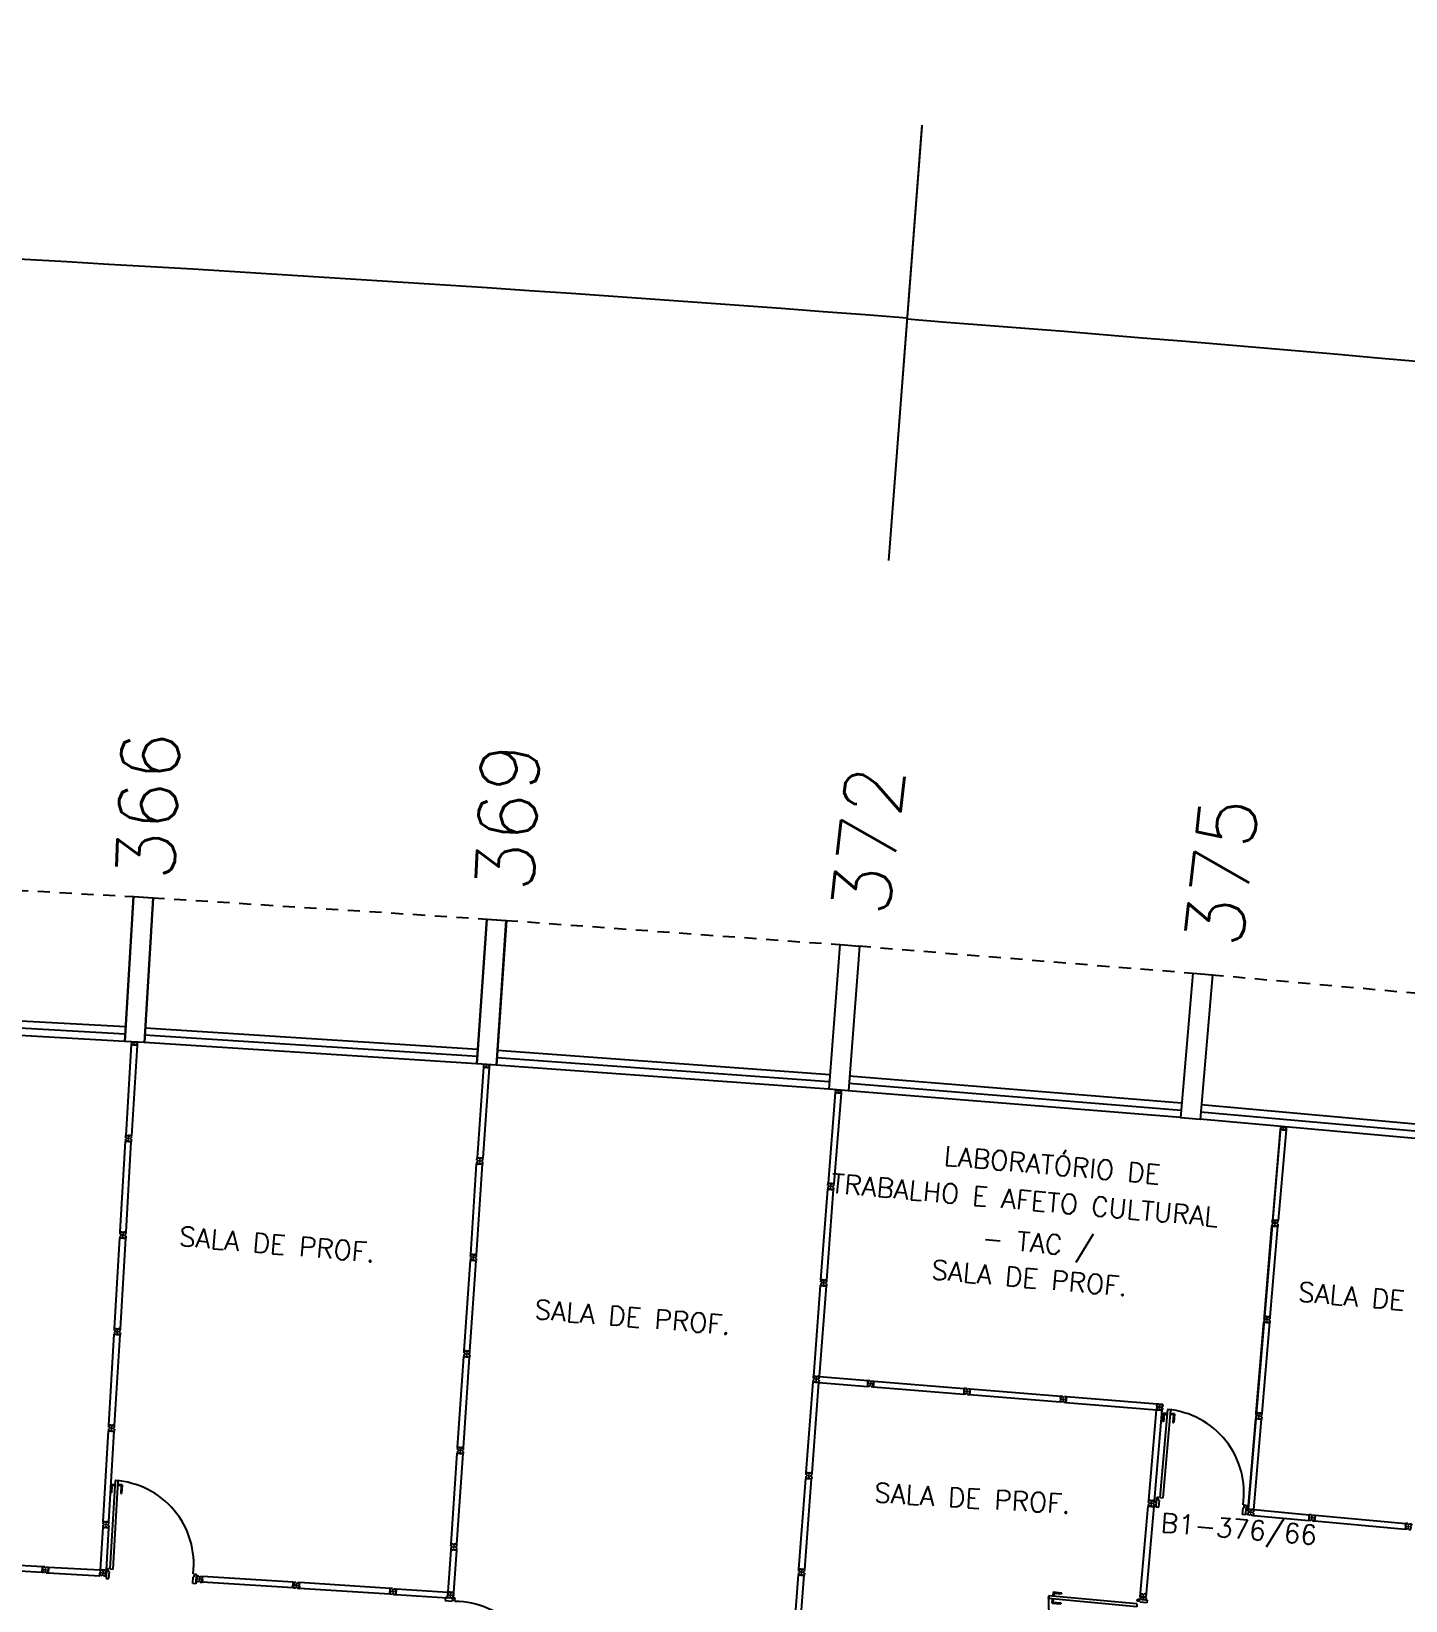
# Model space of a CAD drawing. Header units: millimetres. Extents: x 2757 to 3055, y 1102 to 1216.
# Drawn here: x 2935.51 to 2949.72, y 1198.82 to 1215.04 of the extents above; entities that cross this region are included whole.
import ezdxf

# ---------------------------------------------------------------- set-up
doc = ezdxf.new("R2010")
doc.units = ezdxf.units.MM
doc.linetypes.add('HIDDEN2', pattern=[0.1875, 0.125, -0.0625])
for name, color, linetype in [('DIV', 2, 'Continuous'), ('ESQ', 1, 'Continuous'), ('ESTR', 3, 'Continuous'), ('NOPILAR1', 2, 'Continuous'), ('PROJ', 1, 'HIDDEN2'), ('TEXTO', 2, 'Continuous'), ('TEXTO-ENDEREÇO', 2, 'Continuous'), ('USO1', 2, 'Continuous')]:
    doc.layers.add(name, color=color, linetype=linetype)
doc.styles.add('1', font='romans.shx')
doc.styles.add('NOPILAR', font='simplex.shx', dxfattribs={"height": 0.6})
doc.styles.add('UNB-100', font='simplex.shx', dxfattribs={"height": 0.2})
doc.styles.add('UNB-100-1', font='simplex.shx', dxfattribs={"height": 0.2})
doc.dimstyles.new('1-600', dxfattribs={"dimtxt": 1.1, "dimasz": 2.5, "dimexe": 2, "dimexo": 4, "dimgap": 0.2, "dimtad": 1, "dimdec": 0, "dimzin": 4, "dimdsep": 46, "dimlunit": 6, "dimtxsty": '1', "dimblk1": 'NONE', "dimblk2": 'NONE', "dimsah": 1, "dimcen": 0, "dimclrd": 2, "dimclre": 2, "dimclrt": 2, "dimadec": 0, "dimazin": 0, "dimtfac": 1, "dimtdec": 0, "dimtmove": 2, "dimatfit": 3, "dimldrblk": 'NONE', "dimfxl": 1, "dimtolj": 1, "dimtzin": 0, "dimarcsym": 0})

# ---------------------------------------------------------------- blocks, each defined once
blk = doc.blocks.new('PILAR-SLC')
blk.add_lwpolyline([(0.2, 0), (0.2, -1.5), (0, -1.5), (0, 0)], close=True)
blk = doc.blocks.new('DIVMT-SLC')
for p, q in [((-0.03, 0.03), (-0.03, 0.006)), ((-0.008, 0.03), (-0.03, 0.03)), ((-0.0185, 0.006), (-0.03, 0.006)), ((-0.0185, -0.006), (-0.0185, 0.006)), ((-0.008, 0.03), (-0.008, 0.02)), ((-0.008, 0.02), (0.008, 0.02)), ((-0.0051, 0), (0.0051, 0)), ((0.0051, 0), (-0.0051, 0)), ((-0.0051, 0), (0.0051, 0)), ((0, -0.0051), (0, 0.0051)), ((0, 0.0051), (0, -0.0051)), ((0.008, 0.03), (0.008, 0.02)), ((0.008, 0.03), (0.03, 0.03)), ((0.0205, 0.006), (0.03, 0.006)), ((0.0205, -0.006), (0.0205, 0.006)), ((0.0205, 0.006), (0.0205, -0.006)), ((0.0205, 0.006), (0.03, 0.006)), ((0.97, 0.03), (0.03, 0.03)), ((0.03, 0.006), (0.03, 0.03)), ((0.03, -0.03), (0.03, 0.03)), ((0.03, -0.005), (0.03, 0.005)), ((0.97, -0.03), (0.97, 0.03)), ((0.97, 0.03), (0.97, 0.009)), ((0.97, 0.009), (0.97, 0.027)), ((0.9795, 0.006), (0.97, 0.006)), ((0.97, -0.005), (0.97, 0.005)), ((0.9795, 0.006), (0.9795, -0.006)), ((1.0051, 0), (0.9949, 0)), ((1, 0.0051), (1, -0.0051)), ((-0.0185, -0.006), (-0.03, -0.006)), ((-0.03, -0.03), (-0.03, -0.006)), ((-0.008, -0.03), (-0.03, -0.03)), ((-0.008, -0.03), (-0.008, -0.02)), ((-0.008, -0.02), (0.008, -0.02)), ((0.008, -0.03), (0.008, -0.02)), ((0.008, -0.03), (0.03, -0.03)), ((0.0205, -0.006), (0.03, -0.006)), ((0.0205, -0.006), (0.03, -0.006)), ((0.03, -0.006), (0.03, -0.03)), ((0.97, -0.03), (0.03, -0.03)), ((0.9795, -0.006), (0.97, -0.006)), ((0.97, -0.009), (0.97, -0.027))]:
    blk.add_line(p, q)
blk = doc.blocks.new('PDV2E-SLC')
at = {"layer": 'DIV', "color": 1}
for p, q in [((0.023, 0.925), (0.063, 0.925)), ((0.023, 0.925), (0.023, 0.835)), ((0.033, 0.835), (0.023, 0.835)), ((0.033, 0.915), (0.063, 0.915)), ((0.033, 0.915), (0.033, 0.835)), ((0.138, 0.925), (0.097, 0.925)), ((0.128, 0.915), (0.097, 0.915)), ((0.128, 0.915), (0.128, 0.835)), ((0.128, 0.835), (0.137, 0.835)), ((0.138, 0.925), (0.138, 0.835))]:
    blk.add_line(p, q, dxfattribs=at)
at = {"layer": 'DIV'}
for p, q in [((0.065, 0.05), (0.065, 0.965)), ((0.095, 0.965), (0.065, 0.965)), ((0.095, 0.05), (0.095, 0.965)), ((0.049, 0.05), (0.029, 0.05)), ((0.029, 0.05), (0.029, 0.035)), ((0.029, 0.035), (0.029, -0.035)), ((0.049, 0.02), (0.049, 0.05)), ((0.049, 0.02), (0.059, 0.02)), ((0.059, -0.05), (0.059, 0.02)), ((0.065, 0.05), (0.095, 0.05)), ((0.928, -0.05), (0.928, 0.02)), ((0.938, 0.02), (0.928, 0.02)), ((0.938, 0.05), (0.958, 0.05)), ((0.938, 0.02), (0.938, 0.05)), ((0.958, 0.05), (0.958, 0.035)), ((0.958, 0.035), (0.958, -0.035)), ((0.029, -0.035), (0.029, -0.05)), ((0.029, -0.05), (0.059, -0.05)), ((0.958, -0.05), (0.928, -0.05)), ((0.958, -0.035), (0.958, -0.05))]:
    blk.add_line(p, q, dxfattribs=at)
at = {"layer": 'DIV', "color": 1}
blk.add_arc((0.062, 0.1), 0.865, 356.6786, 90, dxfattribs=at)
blk = doc.blocks.new('MTT-SLC')
for p, q in [((-0.008, 0.03), (-0.03, 0.03)), ((-0.03, 0.03), (-0.03, 0.006)), ((-0.0185, 0.006), (-0.03, 0.006)), ((-0.0185, -0.006), (-0.0185, 0.006)), ((-0.008, 0.03), (-0.008, 0.02)), ((-0.008, 0.02), (0.008, 0.02)), ((-0.0051, 0), (0.0051, 0)), ((0, -0.0051), (0, 0.0051)), ((0.008, 0.03), (0.03, 0.03)), ((0.008, 0.03), (0.008, 0.02)), ((0.0205, -0.006), (0.0205, 0.006)), ((0.0205, 0.006), (0.03, 0.006)), ((0.03, 0.006), (0.03, 0.03)), ((-0.03, -0.03), (-0.03, -0.006)), ((-0.0185, -0.006), (-0.03, -0.006)), ((-0.008, -0.03), (-0.03, -0.03)), ((-0.008, -0.02), (0.008, -0.02)), ((-0.008, -0.03), (-0.008, -0.02)), ((0.008, -0.03), (0.008, -0.02)), ((0.008, -0.03), (0.03, -0.03)), ((0.0205, -0.006), (0.03, -0.006)), ((0.03, -0.006), (0.03, -0.03))]:
    blk.add_line(p, q)
blk = doc.blocks.new('MDIVMT-SLC')
for p, q in [((-0.03, 0.03), (-0.03, 0.006)), ((-0.008, 0.03), (-0.03, 0.03)), ((-0.0185, 0.006), (-0.03, 0.006)), ((-0.0185, -0.006), (-0.0185, 0.006)), ((-0.008, 0.03), (-0.008, 0.02)), ((-0.008, 0.02), (0.008, 0.02)), ((-0.0051, 0), (0.0051, 0)), ((-0.0051, 0), (0.0051, 0)), ((0, -0.0051), (0, 0.0051)), ((0, -0.0051), (0, 0.0051)), ((0.008, 0.03), (0.008, 0.02)), ((0.008, 0.03), (0.03, 0.03)), ((0.0205, 0.006), (0.03, 0.006)), ((0.0205, -0.006), (0.0205, 0.006)), ((0.0205, 0.006), (0.03, 0.006)), ((0.0205, -0.006), (0.0205, 0.006)), ((0.03, 0.03), (0.03, -0.03)), ((0.03, 0.03), (0.47, 0.03)), ((0.03, 0.006), (0.03, 0.03)), ((0.03, 0.009), (0.03, 0.027)), ((0.03, 0.005), (0.03, -0.005)), ((0.47, 0.03), (0.47, -0.03)), ((0.4795, 0.006), (0.47, 0.006)), ((0.47, 0.005), (0.47, -0.005)), ((0.4795, -0.006), (0.4795, 0.006)), ((0.4949, 0), (0.5051, 0)), ((0.5051, 0), (0.4949, 0)), ((0.5, -0.0051), (0.5, 0.0051)), ((-0.0185, -0.006), (-0.03, -0.006)), ((-0.03, -0.03), (-0.03, -0.006)), ((-0.008, -0.03), (-0.03, -0.03)), ((-0.008, -0.03), (-0.008, -0.02)), ((-0.008, -0.02), (0.008, -0.02)), ((0.008, -0.03), (0.008, -0.02)), ((0.008, -0.03), (0.03, -0.03)), ((0.0205, -0.006), (0.03, -0.006)), ((0.0205, -0.006), (0.03, -0.006)), ((0.03, -0.006), (0.03, -0.03)), ((0.03, -0.03), (0.03, -0.009)), ((0.03, -0.009), (0.03, -0.027)), ((0.03, -0.03), (0.47, -0.03)), ((0.4795, -0.006), (0.47, -0.006))]:
    blk.add_line(p, q)
blk = doc.blocks.new('DIVINI-SLC')
for p, q in [((-0.005, 0), (0.005, 0)), ((-0.005, 0), (0.005, 0)), ((0.008, 0.02), (0, 0.02)), ((0, 0.001), (0, 0.02)), ((0, -0.005), (0, 0.005)), ((0, -0.005), (0, 0.005)), ((0, -0.02), (0, 0.001)), ((0.008, 0.03), (0.03, 0.03)), ((0.008, 0.03), (0.008, 0.02)), ((0.02, 0.006), (0.03, 0.006)), ((0.02, 0.006), (0.02, -0.006)), ((0.02, -0.006), (0.02, 0.006)), ((0.02, 0.006), (0.03, 0.006)), ((0.02, -0.004), (0.02, 0.004)), ((0.023, 0.006), (0.027, 0.006)), ((0.03, -0.03), (0.03, 0.03)), ((0.03, 0.03), (0.03, -0.03)), ((0.03, 0.03), (0.97, 0.03)), ((0.03, 0.009), (0.03, 0.027)), ((0.03, 0.009), (0.03, 0.027)), ((0.03, -0.005), (0.03, 0.005)), ((0.03, 0.005), (0.03, -0.005)), ((0.97, 0.03), (0.97, -0.03)), ((0.98, 0.006), (0.97, 0.006)), ((0.97, 0.005), (0.97, -0.005)), ((0.98, -0.006), (0.98, 0.006)), ((0.995, 0), (1.005, 0)), ((1.005, 0), (0.995, 0)), ((1, -0.005), (1, 0.005)), ((0, -0.02), (0.008, -0.02)), ((0.008, -0.03), (0.008, -0.02)), ((0.008, -0.03), (0.03, -0.03)), ((0.02, -0.006), (0.03, -0.006)), ((0.02, -0.006), (0.03, -0.006)), ((0.023, -0.006), (0.027, -0.006)), ((0.03, -0.009), (0.03, -0.027)), ((0.03, -0.009), (0.03, -0.027)), ((0.03, -0.03), (0.03, -0.009)), ((0.03, -0.03), (0.97, -0.03)), ((0.98, -0.006), (0.97, -0.006))]:
    blk.add_line(p, q)
blk = doc.blocks.new('PDV2D-SLC')
at = {"layer": 'DIV'}
for p, q in [((0.03, 0.05), (0.06, 0.05)), ((0.03, 0.035), (0.03, 0.05)), ((0.03, -0.035), (0.03, 0.035)), ((0.06, 0.05), (0.06, -0.02)), ((0.941, 0.05), (0.941, -0.02)), ((0.971, 0.05), (0.941, 0.05)), ((0.971, 0.035), (0.971, 0.05)), ((0.971, -0.035), (0.971, 0.035)), ((0.03, -0.05), (0.03, -0.035)), ((0.05, -0.05), (0.03, -0.05)), ((0.05, -0.02), (0.06, -0.02)), ((0.05, -0.02), (0.05, -0.05)), ((0.079, -0.05), (0.109, -0.05)), ((0.079, -0.05), (0.079, -0.965)), ((0.109, -0.05), (0.109, -0.965)), ((0.951, -0.02), (0.941, -0.02)), ((0.951, -0.02), (0.951, -0.05)), ((0.951, -0.05), (0.971, -0.05)), ((0.971, -0.05), (0.971, -0.035)), ((0.109, -0.965), (0.079, -0.965))]:
    blk.add_line(p, q, dxfattribs=at)
at = {"layer": 'DIV', "color": 1}
for p, q in [((0.036, -0.925), (0.036, -0.835)), ((0.046, -0.835), (0.036, -0.835)), ((0.036, -0.925), (0.076, -0.925)), ((0.046, -0.915), (0.046, -0.835)), ((0.046, -0.915), (0.076, -0.915)), ((0.141, -0.915), (0.111, -0.915)), ((0.151, -0.925), (0.111, -0.925)), ((0.141, -0.915), (0.141, -0.835)), ((0.141, -0.835), (0.151, -0.835)), ((0.151, -0.925), (0.151, -0.835))]:
    blk.add_line(p, q, dxfattribs=at)
blk.add_arc((0.076, -0.1), 0.865, 270, 3.3214, dxfattribs=at)
blk = doc.blocks.new('*D106')
at = {"layer": 'DEFPOINTS', "color": 0, "transparency": 16777216}
for p in [(2979.009, 1208.038), (2944.069, 1205.583), (2943.954, 1204.088), (2994.816, 1198.615), (2994.524, 1197.144)]:
    blk.add_point(p, dxfattribs=at)
at = {"layer": 'USO1', "color": 2, "lineweight": -2, "transparency": 16777216}
for p, q in [((2944.375, 1209.571), (2944.72, 1214.057)), ((2995.594, 1202.539), (2996.472, 1206.964))]:
    blk.add_line(p, q, dxfattribs=at)
blk.add_arc((2911.153, 776.839), 436.505, 78.78048, 85.60976, dxfattribs=at)
at = {"layer": 'USO1', "color": 2, "transparency": 16777216, "insert": (2970.557, 1210.225), "char_height": 1.1, "attachment_point": 5, "rotation": 352.1951, "style": '1'}
blk.add_mtext('\\A1;Sociologia', dxfattribs=at)
blk = doc.blocks.new('_NONE')
at = {"color": 0, "linetype": 'ByBlock'}
blk.add_circle((0, 0), 0.25, dxfattribs=at)
blk = doc.blocks.new('*D107')
at = {"layer": 'DEFPOINTS', "color": 0, "transparency": 16777216}
for p in [(2926.016, 1213.104), (2889.197, 1206.297), (2944.069, 1205.583), (2889.274, 1204.799), (2943.954, 1204.088)]:
    blk.add_point(p, dxfattribs=at)
at = {"layer": 'USO1', "color": 2, "lineweight": -2, "transparency": 16777216}
for p, q in [((2888.993, 1210.292), (2888.763, 1214.785)), ((2944.375, 1209.571), (2944.721, 1214.07))]:
    blk.add_line(p, q, dxfattribs=at)
blk.add_arc((2911.153, 776.851), 436.506, 85.60976, 92.92683, dxfattribs=at)
at = {"layer": 'USO1', "color": 2, "transparency": 16777216, "insert": (2916.74, 1214.255), "char_height": 1.1, "attachment_point": 5, "rotation": 359.2683, "style": '1'}
blk.add_mtext('\\A1;Antropologia', dxfattribs=at)

msp = doc.modelspace()

# ---------------------------------------------------------------- linework, layer by layer
at = {"layer": 'DIV'}
for p, q in [((2943.659, 1201.132), (2944.16, 1201.091)), ((2943.654, 1201.072), (2944.155, 1201.031)), ((2944.16, 1201.091), (2944.155, 1201.031)), ((2944.157, 1201.055), (2944.155, 1201.031)), ((2944.177, 1201.03), (2944.155, 1201.031)), ((2944.158, 1201.066), (2944.157, 1201.056)), ((2944.166, 1201.055), (2944.157, 1201.055)), ((2944.166, 1201.055), (2944.157, 1201.055)), ((2944.158, 1201.067), (2944.16, 1201.091)), ((2944.167, 1201.067), (2944.158, 1201.067)), ((2944.167, 1201.067), (2944.158, 1201.067)), ((2944.182, 1201.089), (2944.16, 1201.091)), ((2944.167, 1201.067), (2944.166, 1201.055)), ((2944.166, 1201.055), (2944.167, 1201.067)), ((2944.177, 1201.03), (2944.178, 1201.04)), ((2944.194, 1201.038), (2944.178, 1201.04)), ((2944.182, 1201.089), (2944.181, 1201.079)), ((2944.197, 1201.078), (2944.181, 1201.079)), ((2944.192, 1201.058), (2944.182, 1201.059)), ((2944.182, 1201.059), (2944.192, 1201.058)), ((2944.192, 1201.058), (2944.182, 1201.059)), ((2944.188, 1201.064), (2944.187, 1201.054)), ((2944.187, 1201.054), (2944.188, 1201.064)), ((2944.193, 1201.028), (2944.194, 1201.038)), ((2944.193, 1201.028), (2944.215, 1201.027)), ((2944.198, 1201.088), (2944.197, 1201.078)), ((2944.198, 1201.088), (2944.22, 1201.086)), ((2944.206, 1201.063), (2944.205, 1201.051)), ((2944.205, 1201.051), (2944.217, 1201.051)), ((2944.206, 1201.063), (2944.218, 1201.062)), ((2944.215, 1201.027), (2944.217, 1201.051)), ((2944.22, 1201.086), (2944.218, 1201.062)), ((2948.146, 1199.697), (2948.719, 1199.645)), ((2948.151, 1199.757), (2948.724, 1199.704)), ((2948.724, 1199.704), (2948.719, 1199.645)), ((2948.721, 1199.669), (2948.719, 1199.645)), ((2948.741, 1199.643), (2948.719, 1199.645)), ((2948.722, 1199.679), (2948.721, 1199.67)), ((2948.731, 1199.668), (2948.721, 1199.669)), ((2948.731, 1199.668), (2948.721, 1199.669)), ((2948.722, 1199.68), (2948.724, 1199.704)), ((2948.732, 1199.68), (2948.722, 1199.68)), ((2948.732, 1199.68), (2948.722, 1199.68)), ((2948.746, 1199.702), (2948.724, 1199.704)), ((2948.732, 1199.68), (2948.731, 1199.668)), ((2948.731, 1199.668), (2948.732, 1199.68)), ((2948.741, 1199.643), (2948.742, 1199.653)), ((2948.758, 1199.651), (2948.742, 1199.653)), ((2948.746, 1199.702), (2948.745, 1199.692)), ((2948.761, 1199.691), (2948.745, 1199.692)), ((2948.757, 1199.671), (2948.747, 1199.672)), ((2948.747, 1199.672), (2948.757, 1199.671)), ((2948.757, 1199.671), (2948.747, 1199.672)), ((2948.752, 1199.677), (2948.751, 1199.667)), ((2948.751, 1199.667), (2948.752, 1199.677)), ((2948.757, 1199.641), (2948.758, 1199.651)), ((2948.762, 1199.701), (2948.761, 1199.691)), ((2948.762, 1199.701), (2948.784, 1199.699)), ((2948.771, 1199.676), (2948.769, 1199.664)), ((2948.769, 1199.664), (2948.781, 1199.663)), ((2948.771, 1199.676), (2948.782, 1199.675)), ((2948.779, 1199.639), (2948.781, 1199.663)), ((2948.784, 1199.699), (2948.782, 1199.675)), ((2948.757, 1199.641), (2948.779, 1199.639)), ((2935.626, 1199.166), (2935.625, 1199.142)), ((2935.648, 1199.165), (2935.626, 1199.166)), ((2935.648, 1199.165), (2935.648, 1199.155)), ((2935.664, 1199.164), (2935.664, 1199.154)), ((2935.664, 1199.164), (2935.686, 1199.163)), ((2935.686, 1199.163), (2935.683, 1199.103)), ((2935.685, 1199.139), (2935.686, 1199.163)), ((2935.685, 1199.142), (2935.686, 1199.16)), ((2935.686, 1199.163), (2936.22, 1199.133)), ((2935.623, 1199.106), (2935.624, 1199.13)), ((2935.645, 1199.105), (2935.623, 1199.106)), ((2935.636, 1199.13), (2935.624, 1199.13)), ((2935.636, 1199.142), (2935.625, 1199.142)), ((2935.636, 1199.13), (2935.636, 1199.142)), ((2935.645, 1199.105), (2935.645, 1199.115)), ((2935.645, 1199.115), (2935.661, 1199.114)), ((2935.648, 1199.155), (2935.664, 1199.154)), ((2935.649, 1199.135), (2935.659, 1199.134)), ((2935.649, 1199.135), (2935.659, 1199.134)), ((2935.654, 1199.129), (2935.655, 1199.14)), ((2935.654, 1199.129), (2935.655, 1199.14)), ((2935.661, 1199.104), (2935.661, 1199.114)), ((2935.661, 1199.104), (2935.683, 1199.103)), ((2935.675, 1199.139), (2935.685, 1199.139)), ((2935.675, 1199.127), (2935.675, 1199.139)), ((2935.675, 1199.139), (2935.685, 1199.139)), ((2935.675, 1199.127), (2935.675, 1199.139)), ((2935.675, 1199.127), (2935.684, 1199.127)), ((2935.675, 1199.127), (2935.684, 1199.127)), ((2935.684, 1199.127), (2935.683, 1199.103)), ((2935.683, 1199.103), (2935.684, 1199.124)), ((2935.684, 1199.124), (2935.683, 1199.106)), ((2935.683, 1199.103), (2936.217, 1199.073)), ((2935.685, 1199.138), (2935.684, 1199.128)), ((2936.22, 1199.133), (2936.217, 1199.073)), ((2936.219, 1199.108), (2936.218, 1199.098)), ((2936.228, 1199.097), (2936.218, 1199.097)), ((2936.229, 1199.109), (2936.219, 1199.109)), ((2936.228, 1199.097), (2936.229, 1199.109)), ((2936.244, 1199.102), (2936.254, 1199.101)), ((2936.254, 1199.101), (2936.244, 1199.102)), ((2936.244, 1199.102), (2936.254, 1199.101)), ((2936.244, 1199.102), (2936.254, 1199.101)), ((2936.248, 1199.096), (2936.249, 1199.107)), ((2936.248, 1199.096), (2936.249, 1199.107)), ((2936.248, 1199.096), (2936.249, 1199.107)), ((2936.269, 1199.094), (2936.27, 1199.106)), ((2936.269, 1199.094), (2936.27, 1199.106)), ((2936.269, 1199.094), (2936.278, 1199.094)), ((2936.269, 1199.094), (2936.278, 1199.094)), ((2936.27, 1199.106), (2936.279, 1199.106)), ((2936.27, 1199.106), (2936.279, 1199.106)), ((2936.281, 1199.129), (2936.277, 1199.07)), ((2936.281, 1199.129), (2936.277, 1199.07)), ((2936.277, 1199.07), (2936.278, 1199.091)), ((2936.278, 1199.091), (2936.277, 1199.073)), ((2936.278, 1199.091), (2936.277, 1199.073)), ((2936.277, 1199.07), (2936.278, 1199.091)), ((2936.279, 1199.105), (2936.278, 1199.095)), ((2936.279, 1199.105), (2936.278, 1199.095)), ((2936.279, 1199.108), (2936.28, 1199.126)), ((2936.279, 1199.108), (2936.28, 1199.126)), ((2939.217, 1198.882), (2939.218, 1198.906)), ((2939.239, 1198.88), (2939.217, 1198.882)), ((2939.23, 1198.905), (2939.218, 1198.906)), ((2939.221, 1198.942), (2939.219, 1198.918)), ((2939.231, 1198.917), (2939.219, 1198.918)), ((2939.243, 1198.94), (2939.221, 1198.942)), ((2939.23, 1198.905), (2939.231, 1198.917)), ((2939.239, 1198.88), (2939.239, 1198.89)), ((2939.239, 1198.89), (2939.255, 1198.889)), ((2939.243, 1198.94), (2939.242, 1198.93)), ((2939.242, 1198.93), (2939.258, 1198.929)), ((2939.244, 1198.91), (2939.254, 1198.909)), ((2939.244, 1198.91), (2939.254, 1198.909)), ((2939.248, 1198.905), (2939.249, 1198.915)), ((2939.248, 1198.905), (2939.249, 1198.915)), ((2939.255, 1198.879), (2939.255, 1198.889)), ((2939.255, 1198.879), (2939.277, 1198.878)), ((2939.259, 1198.939), (2939.258, 1198.929)), ((2939.259, 1198.939), (2939.281, 1198.938)), ((2939.269, 1198.902), (2939.27, 1198.914)), ((2939.269, 1198.902), (2939.27, 1198.914)), ((2939.269, 1198.902), (2939.278, 1198.902)), ((2939.269, 1198.902), (2939.278, 1198.902)), ((2939.27, 1198.914), (2939.279, 1198.914)), ((2939.27, 1198.914), (2939.279, 1198.914)), ((2939.281, 1198.938), (2939.277, 1198.878)), ((2939.278, 1198.902), (2939.277, 1198.878)), ((2939.277, 1198.878), (2939.278, 1198.899)), ((2939.278, 1198.899), (2939.277, 1198.881)), ((2939.277, 1198.878), (2939.811, 1198.844)), ((2939.279, 1198.913), (2939.278, 1198.903)), ((2939.279, 1198.914), (2939.281, 1198.938)), ((2939.279, 1198.917), (2939.28, 1198.935)), ((2939.281, 1198.938), (2939.815, 1198.904)), ((2939.815, 1198.904), (2939.811, 1198.844)), ((2939.813, 1198.879), (2939.812, 1198.869)), ((2939.822, 1198.867), (2939.812, 1198.868)), ((2939.823, 1198.879), (2939.813, 1198.88)), ((2939.822, 1198.867), (2939.823, 1198.879)), ((2939.838, 1198.872), (2939.848, 1198.871)), ((2939.848, 1198.871), (2939.838, 1198.872)), ((2939.838, 1198.872), (2939.848, 1198.871)), ((2939.838, 1198.872), (2939.848, 1198.871)), ((2939.842, 1198.867), (2939.843, 1198.877)), ((2939.842, 1198.867), (2939.843, 1198.877)), ((2939.842, 1198.867), (2939.843, 1198.877)), ((2939.863, 1198.876), (2939.873, 1198.875)), ((2939.863, 1198.864), (2939.863, 1198.876)), ((2939.863, 1198.864), (2939.863, 1198.876)), ((2939.863, 1198.876), (2939.873, 1198.875)), ((2939.863, 1198.864), (2939.872, 1198.863)), ((2939.863, 1198.864), (2939.872, 1198.863)), ((2939.875, 1198.899), (2939.87, 1198.84)), ((2939.875, 1198.899), (2939.87, 1198.84)), ((2939.87, 1198.84), (2939.872, 1198.86)), ((2939.872, 1198.86), (2939.87, 1198.843)), ((2939.872, 1198.86), (2939.87, 1198.843)), ((2939.87, 1198.84), (2939.872, 1198.86)), ((2939.873, 1198.874), (2939.872, 1198.864)), ((2939.873, 1198.874), (2939.872, 1198.864)), ((2939.873, 1198.878), (2939.875, 1198.896)), ((2939.873, 1198.878), (2939.875, 1198.896))]:
    msp.add_line(p, q, dxfattribs=at)
at = {"layer": 'ESQ'}
for p, q in [((2936.481, 1204.673), (2933.038, 1204.863)), ((2936.485, 1204.748), (2933.042, 1204.938)), ((2936.477, 1204.598), (2933.034, 1204.788)), ((2940.127, 1204.515), (2936.686, 1204.736)), ((2940.117, 1204.366), (2936.676, 1204.586)), ((2940.122, 1204.441), (2936.681, 1204.661)), ((2943.756, 1204.103), (2940.317, 1204.352)), ((2943.761, 1204.178), (2940.322, 1204.427)), ((2943.767, 1204.252), (2940.328, 1204.502)), ((2947.404, 1203.958), (2943.967, 1204.237)), ((2947.392, 1203.809), (2943.955, 1204.088)), ((2947.398, 1203.884), (2943.961, 1204.162)), ((2951.033, 1203.559), (2947.598, 1203.867)), ((2951.039, 1203.634), (2947.605, 1203.941)), ((2951.026, 1203.484), (2947.591, 1203.792))]:
    msp.add_line(p, q, dxfattribs=at)
at = {"layer": 'PROJ'}
for p, q in [((2933.106, 1206.287), (2936.561, 1206.095)), ((2936.761, 1206.083), (2940.214, 1205.863)), ((2940.414, 1205.849), (2943.865, 1205.599)), ((2944.065, 1205.584), (2947.514, 1205.304)), ((2947.713, 1205.287), (2951.16, 1204.978))]:
    msp.add_line(p, q, dxfattribs=at)
at = {"layer": 'TEXTO-ENDEREÇO'}
msp.add_line((2948.427, 1203.709), (2948.092, 1199.762), dxfattribs=at)

# ---------------------------------------------------------------- block references
at = {"layer": 'DIV'}
for name, p, rotation in [('DIVINI-SLC', (2936.575, 1204.592), 266.4854091104974), ('DIVINI-SLC', (2940.216, 1204.359), 265.9976047626712), ('DIVINI-SLC', (2943.855, 1204.095), 265.5098004148452), ('DIVINI-SLC', (2948.457, 1203.714), 265.0219960670191), ('DIVMT-SLC', (2936.514, 1203.594), 266.7368483092466), ('DIVMT-SLC', (2940.146, 1203.361), 266.2490439614205), ('DIVMT-SLC', (2943.776, 1203.098), 265.7612396135944), ('DIVMT-SLC', (2948.37, 1202.718), 265.2734352657683), ('DIVMT-SLC', (2936.457, 1202.595), 266.6079229103988), ('DIVMT-SLC', (2940.081, 1202.364), 266.1201185625726), ('DIVMT-SLC', (2943.703, 1202.101), 265.6323142147466), ('DIVMT-SLC', (2948.288, 1201.722), 265.1445098669205), ('DIVMT-SLC', (2936.398, 1201.597), 266.6179134720326), ('DIVMT-SLC', (2940.013, 1201.366), 266.1301091242065), ('DIVMT-SLC', (2943.626, 1201.104), 265.6423047763804), ('DIVMT-SLC', (2945.184, 1200.978), 175.3657219511718), ('DIVMT-SLC', (2946.181, 1200.897), 175.3657219511718), ('DIVMT-SLC', (2947.177, 1200.817), 175.3657219511718), ('DIVMT-SLC', (2947.177, 1200.817), 265.1039292252365), ('PDV2E-SLC', (2947.113, 1199.836), 355.0328169637205), ('DIVMT-SLC', (2936.339, 1200.599), 266.6162746229895), ('DIVMT-SLC', (2948.203, 1200.725), 265.1545004285543), ('DIVMT-SLC', (2939.946, 1200.368), 266.1284702751634), ('DIVMT-SLC', (2943.55, 1200.107), 265.6406659273373), ('PDV2E-SLC', (2936.256, 1199.097), 356.6065536067734), ('DIVMT-SLC', (2947.092, 1199.82), 264.9603559188909), ('MTT-SLC', (2948.119, 1199.729), 264.8217792465597), ('DIVMT-SLC', (2949.748, 1199.582), 174.8505622429828), ('MDIVMT-SLC', (2936.28, 1199.601), 266.5293404382204), ('MDIVMT-SLC', (2939.878, 1199.37), 266.0415360903943), ('DIVMT-SLC', (2934.656, 1199.19), 356.7497543928548), ('MTT-SLC', (2936.249, 1199.102), 356.5834512210473), ('MTT-SLC', (2936.249, 1199.102), 356.5834512210472), ('DIVMT-SLC', (2937.248, 1199.038), 356.3512265560456), ('DIVMT-SLC', (2938.251, 1198.974), 356.2619543928547), ('DIVMT-SLC', (2943.474, 1199.11), 265.5372045948886), ('PDV2D-SLC', (2939.777, 1197.874), 86.21472975732519), ('MTT-SLC', (2939.843, 1198.872), 356.0956512210472), ('MTT-SLC', (2939.843, 1198.872), 356.0956512210473), ('PDV2D-SLC', (2946.999, 1198.856), 264.7218798390253), ('MTT-SLC', (2947.007, 1198.856), 264.8217792465597)]:
    msp.add_blockref(name, p, dxfattribs=dict(at, rotation=rotation))
at = {"layer": 'ESTR'}
for p, rotation in [((2936.565, 1206.095), 356.5853658536586), ((2936.569, 1206.095), 356.5853658536586), ((2940.218, 1205.862), 356.0975609756098), ((2940.222, 1205.862), 356.0975609756097), ((2943.874, 1205.598), 355.6097560975607), ((2947.523, 1205.303), 355.1219512195125)]:
    msp.add_blockref('PILAR-SLC', p, dxfattribs=dict(at, rotation=rotation))

# ---------------------------------------------------------------- texts
at = {"layer": 'NOPILAR1', "style": 'NOPILAR'}
for s, rotation, p in [('366', 87.5533, (2936.983, 1206.251)), ('366', 87.5533, (2936.983, 1206.251)), ('369', 87.5533, (2940.701, 1206.133)), ('369', 87.5533, (2940.701, 1206.133)), ('372', 83.505, (2944.372, 1205.876)), ('372', 83.505, (2944.372, 1205.876)), ('375', 83.505, (2948.025, 1205.548)), ('375', 83.505, (2948.025, 1205.548))]:
    msp.add_text(s, height=0.6, rotation=rotation, dxfattribs=at).set_placement(p)
at = {"layer": 'TEXTO', "style": 'UNB-100'}
for s, rotation, p in [('LABORATÓRIO DE ', 354.9641, (2944.938, 1203.318)), ('TRABALHO E AFETO CULTURAL', 354.9641, (2943.772, 1203.034)), ('SALA DE PROF.', 355.1418, (2937.03, 1202.485)), ('- TAC / ', 354.9641, (2945.333, 1202.466)), ('SALA DE PROF.', 354.9641, (2944.81, 1202.14)), ('SALA DE PROF.', 355.1927, (2948.602, 1201.91)), ('SALA DE PROF.', 355.3392, (2940.707, 1201.729)), ('SALA DE PROF.', 356.6379, (2944.22, 1199.833))]:
    msp.add_text(s, height=0.2, rotation=rotation, dxfattribs=at).set_placement(p)
at = {"layer": 'TEXTO-ENDEREÇO', "style": 'UNB-100-1'}
msp.add_text('B1-376/66', height=0.2, rotation=355.3365, dxfattribs=at).set_placement((2947.181, 1199.524))

# ---------------------------------------------------------------- dimensions: what is measured, and where the dimension line sits
at = {"layer": 'USO1'}
for base, line1, line2, text, picture, middle in [((2926.016, 1213.104), ((2889.197, 1206.297), (2889.274, 1204.799)), ((2944.069, 1205.583), (2943.954, 1204.088)), 'Antropologia', '*D107', (2916.74, 1214.255)), ((2979.009, 1208.038), ((2944.069, 1205.583), (2943.954, 1204.088)), ((2994.816, 1198.615), (2994.524, 1197.144)), 'Sociologia', '*D106', (2970.557, 1210.225))]:
    dim = msp.add_angular_dim_2l(base=base, line1=line1, line2=line2, text=text, dimstyle='1-600', override={"dimazin": 1}, dxfattribs=at)
    dim.commit()
    dim.dimension.update_dxf_attribs({"geometry": picture, "text_midpoint": middle})

doc.saveas('drawing.dxf')
